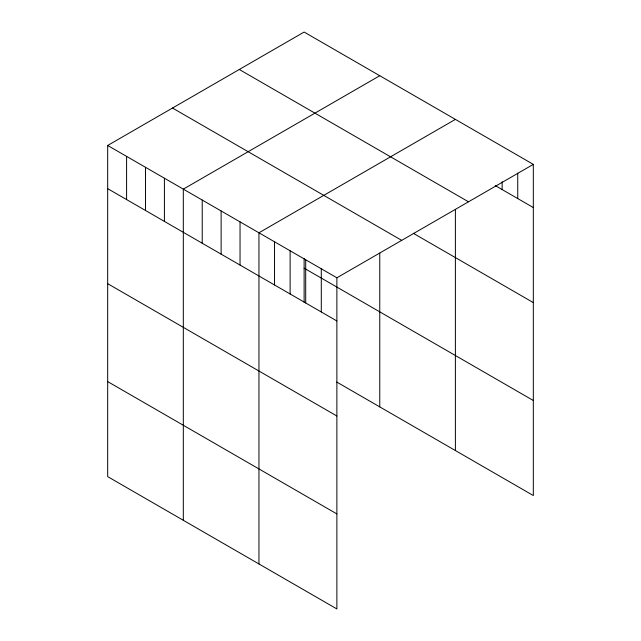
<?xml version="1.0" encoding="UTF-8"?>
<svg xmlns="http://www.w3.org/2000/svg" width="641" height="641" viewBox="0 0 641 641"><rect width="100%" height="100%" fill="white"/><g stroke="black" fill="none" stroke-linecap="round" stroke-linejoin="round"><path stroke-width="0.96" d="M107.68 145.467L336.878 277.785L336.878 608.95L107.68 476.624L107.68 145.467L304.122 32.05L533.32 164.376L533.32 495.533L336.781 382.068M379.76 75.718L183.318 189.135L183.318 520.292M455.39 119.386L258.948 232.795L258.948 563.96M336.878 277.785L533.32 164.376M495.221 185.561L533.32 207.564M239.301 69.476L468.491 201.803M413.277 233.284L533.32 302.592M172.509 108.041L401.699 240.359M304.122 268.178L533.32 400.505M107.68 188.654L336.878 320.973M107.68 283.683L336.878 416.009M107.68 381.595L336.878 513.922M517.736 173.046L517.736 198.566M502.151 181.715L502.151 189.568M455.39 209.583L455.39 450.543M379.76 253.099L379.76 406.875M321.293 268.787L321.293 311.975M305.701 259.789L305.701 302.977M304.122 258.387L304.122 302.191M290.117 250.791L290.117 293.979M274.532 241.793L274.532 284.981M240.038 221.882L240.038 265.07M221.129 210.969L221.129 254.148M202.227 200.048L202.227 243.235M164.408 178.214L164.408 221.401M145.499 167.301L145.499 210.488M126.589 156.38L126.589 199.567"/></g></svg>
